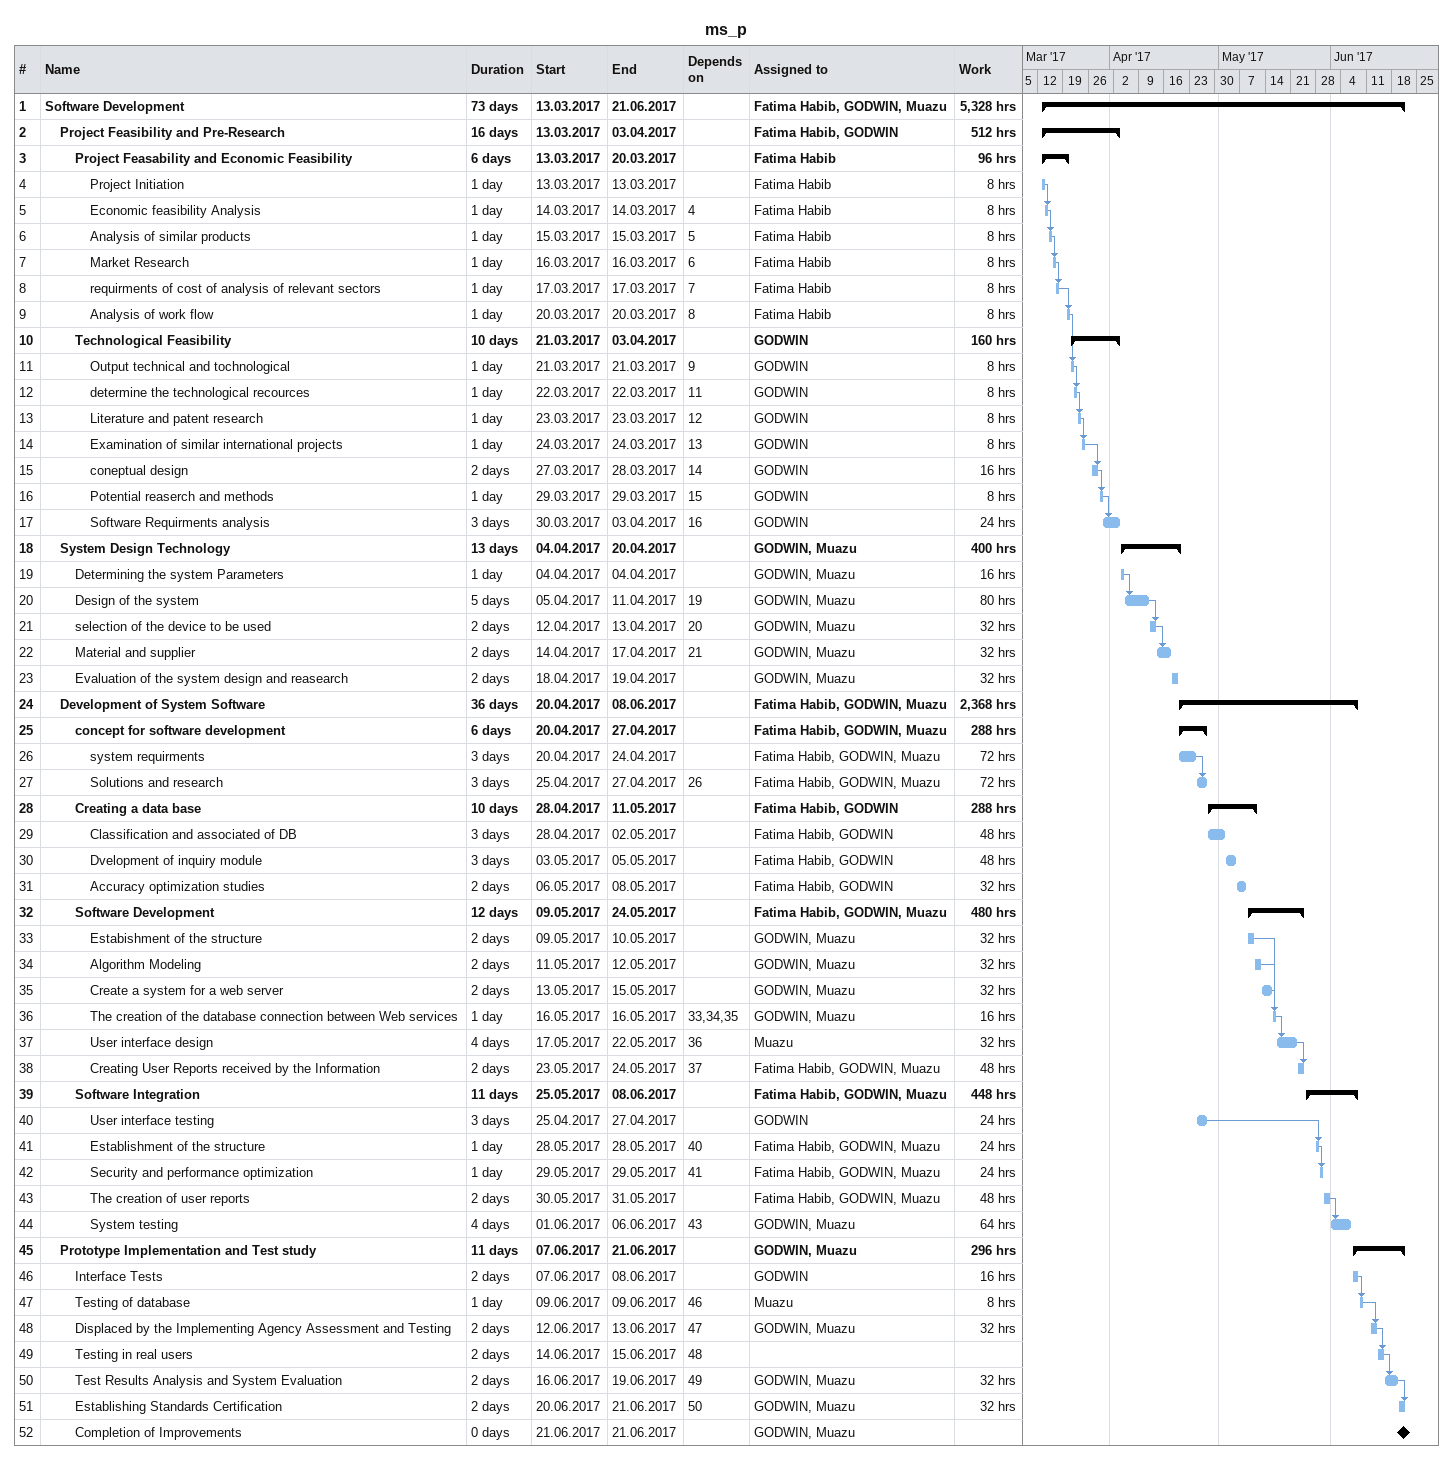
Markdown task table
ms_p

| ID | Level | Task | Duration | Start | Finish | Predecessors | Resources | Work (h) |
|---|---|---|---|---|---|---|---|---|
| 1 | 1 | **Software Development** | 73d | 2017-03-13 | 2017-06-21 |  | Fatima Habib, GODWIN, Muazu | 5328 |
| 2 | 2 | **Project Feasibility and Pre-Research** | 16d | 2017-03-13 | 2017-04-03 |  | Fatima Habib, GODWIN | 512 |
| 3 | 3 | **Project Feasability and Economic Feasibility** | 6d | 2017-03-13 | 2017-03-20 |  | Fatima Habib | 96 |
| 4 | 4 | Project Initiation | 1d | 2017-03-13 | 2017-03-13 |  | Fatima Habib | 8 |
| 5 | 4 | Economic feasibility Analysis | 1d | 2017-03-14 | 2017-03-14 | 4 | Fatima Habib | 8 |
| 6 | 4 | Analysis of similar products | 1d | 2017-03-15 | 2017-03-15 | 5 | Fatima Habib | 8 |
| 7 | 4 | Market Research | 1d | 2017-03-16 | 2017-03-16 | 6 | Fatima Habib | 8 |
| 8 | 4 | requirments of cost of analysis of relevant sectors | 1d | 2017-03-17 | 2017-03-17 | 7 | Fatima Habib | 8 |
| 9 | 4 | Analysis of work flow | 1d | 2017-03-20 | 2017-03-20 | 8 | Fatima Habib | 8 |
| 10 | 3 | **Technological Feasibility** | 10d | 2017-03-21 | 2017-04-03 |  | GODWIN | 160 |
| 11 | 4 | Output technical and tochnological | 1d | 2017-03-21 | 2017-03-21 | 9 | GODWIN | 8 |
| 12 | 4 | determine the technological recources | 1d | 2017-03-22 | 2017-03-22 | 11 | GODWIN | 8 |
| 13 | 4 | Literature and patent research | 1d | 2017-03-23 | 2017-03-23 | 12 | GODWIN | 8 |
| 14 | 4 | Examination of similar international projects | 1d | 2017-03-24 | 2017-03-24 | 13 | GODWIN | 8 |
| 15 | 4 | coneptual design | 2d | 2017-03-27 | 2017-03-28 | 14 | GODWIN | 16 |
| 16 | 4 | Potential reaserch and methods | 1d | 2017-03-29 | 2017-03-29 | 15 | GODWIN | 8 |
| 17 | 4 | Software Requirments analysis | 3d | 2017-03-30 | 2017-04-03 | 16 | GODWIN | 24 |
| 18 | 2 | **System Design Technology** | 13d | 2017-04-04 | 2017-04-20 |  | GODWIN, Muazu | 400 |
| 19 | 3 | Determining the system Parameters | 1d | 2017-04-04 | 2017-04-04 |  | GODWIN, Muazu | 16 |
| 20 | 3 | Design of the system | 5d | 2017-04-05 | 2017-04-11 | 19 | GODWIN, Muazu | 80 |
| 21 | 3 | selection of the device to be used | 2d | 2017-04-12 | 2017-04-13 | 20 | GODWIN, Muazu | 32 |
| 22 | 3 | Material and supplier | 2d | 2017-04-14 | 2017-04-17 | 21 | GODWIN, Muazu | 32 |
| 23 | 3 | Evaluation of the system design and reasearch | 2d | 2017-04-18 | 2017-04-19 |  | GODWIN, Muazu | 32 |
| 24 | 2 | **Development of System Software** | 36d | 2017-04-20 | 2017-06-08 |  | Fatima Habib, GODWIN, Muazu | 2368 |
| 25 | 3 | **concept for software development** | 6d | 2017-04-20 | 2017-04-27 |  | Fatima Habib, GODWIN, Muazu | 288 |
| 26 | 4 | system requirments | 3d | 2017-04-20 | 2017-04-24 |  | Fatima Habib, GODWIN, Muazu | 72 |
| 27 | 4 | Solutions and research | 3d | 2017-04-25 | 2017-04-27 | 26 | Fatima Habib, GODWIN, Muazu | 72 |
| 28 | 3 | **Creating a data base** | 10d | 2017-04-28 | 2017-05-11 |  | Fatima Habib, GODWIN | 288 |
| 29 | 4 | Classification and associated of DB | 3d | 2017-04-28 | 2017-05-02 |  | Fatima Habib, GODWIN | 48 |
| 30 | 4 | Dvelopment of inquiry module | 3d | 2017-05-03 | 2017-05-05 |  | Fatima Habib, GODWIN | 48 |
| 31 | 4 | Accuracy optimization studies | 2d | 2017-05-06 | 2017-05-08 |  | Fatima Habib, GODWIN | 32 |
| 32 | 3 | **Software Development** | 12d | 2017-05-09 | 2017-05-24 |  | Fatima Habib, GODWIN, Muazu | 480 |
| 33 | 4 | Estabishment of the structure | 2d | 2017-05-09 | 2017-05-10 |  | GODWIN, Muazu | 32 |
| 34 | 4 | Algorithm Modeling | 2d | 2017-05-11 | 2017-05-12 |  | GODWIN, Muazu | 32 |
| 35 | 4 | Create a system for a web server | 2d | 2017-05-13 | 2017-05-15 |  | GODWIN, Muazu | 32 |
| 36 | 4 | The creation of the database connection between Web services | 1d | 2017-05-16 | 2017-05-16 | 33, 34, 35 | GODWIN, Muazu | 16 |
| 37 | 4 | User interface design | 4d | 2017-05-17 | 2017-05-22 | 36 | Muazu | 32 |
| 38 | 4 | Creating User Reports received by the Information | 2d | 2017-05-23 | 2017-05-24 | 37 | Fatima Habib, GODWIN, Muazu | 48 |
| 39 | 3 | **Software Integration** | 11d | 2017-05-25 | 2017-06-08 |  | Fatima Habib, GODWIN, Muazu | 448 |
| 40 | 4 | User interface testing | 3d | 2017-04-25 | 2017-04-27 |  | GODWIN | 24 |
| 41 | 4 | Establishment of the structure | 1d | 2017-05-28 | 2017-05-28 | 40 | Fatima Habib, GODWIN, Muazu | 24 |
| 42 | 4 | Security and performance optimization | 1d | 2017-05-29 | 2017-05-29 | 41 | Fatima Habib, GODWIN, Muazu | 24 |
| 43 | 4 | The creation of user reports | 2d | 2017-05-30 | 2017-05-31 |  | Fatima Habib, GODWIN, Muazu | 48 |
| 44 | 4 | System testing | 4d | 2017-06-01 | 2017-06-06 | 43 | GODWIN, Muazu | 64 |
| 45 | 2 | **Prototype Implementation and Test study** | 11d | 2017-06-07 | 2017-06-21 |  | GODWIN, Muazu | 296 |
| 46 | 3 | Interface Tests | 2d | 2017-06-07 | 2017-06-08 |  | GODWIN | 16 |
| 47 | 3 | Testing of database | 1d | 2017-06-09 | 2017-06-09 | 46 | Muazu | 8 |
| 48 | 3 | Displaced by the Implementing Agency Assessment and Testing | 2d | 2017-06-12 | 2017-06-13 | 47 | GODWIN, Muazu | 32 |
| 49 | 3 | Testing in real users | 2d | 2017-06-14 | 2017-06-15 | 48 |  |  |
| 50 | 3 | Test Results Analysis and System Evaluation | 2d | 2017-06-16 | 2017-06-19 | 49 | GODWIN, Muazu | 32 |
| 51 | 3 | Establishing Standards Certification | 2d | 2017-06-20 | 2017-06-21 | 50 | GODWIN, Muazu | 32 |
| 52 | 3 | Completion of Improvements | 0d | 2017-06-21 | 2017-06-21 |  | GODWIN, Muazu |  |
